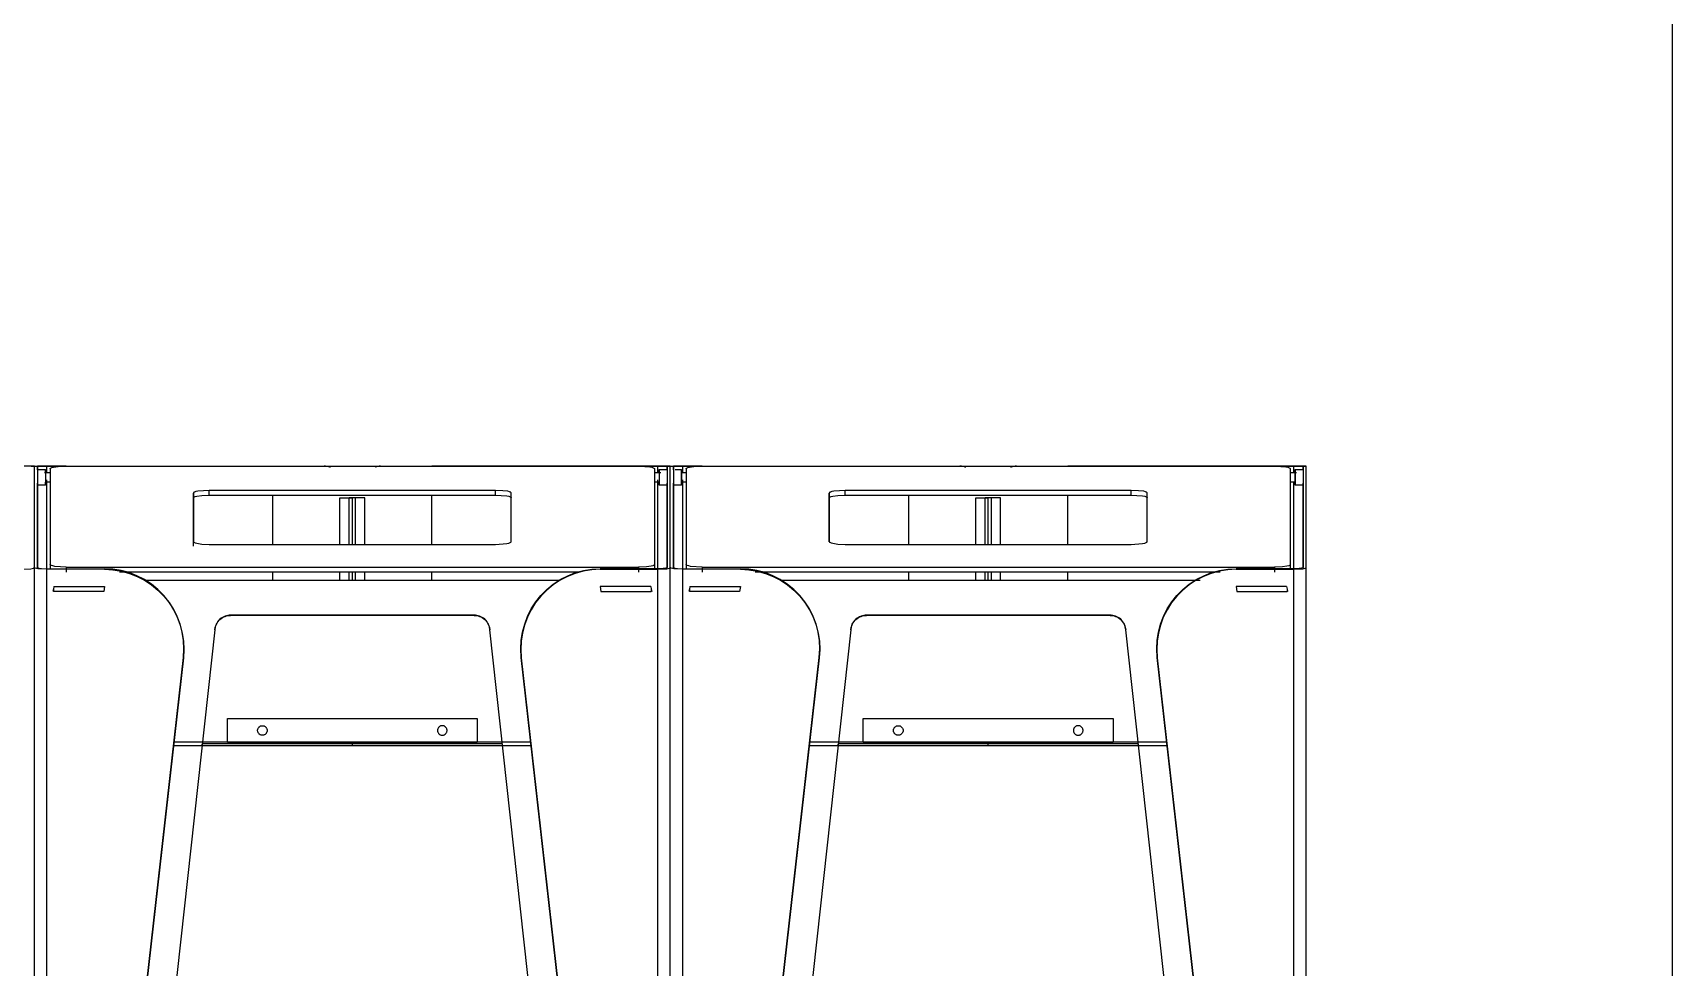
# Model space of a CAD drawing. Header units: millimetres. Extents: x 10366 to 23682, y 24552 to 29690.
# Drawn here: x 22651 to 23682, y 27717 to 28305 of the extents above; entities that cross this region are included whole.
import ezdxf

# ---------------------------------------------------------------- set-up
doc = ezdxf.new("R2010")
doc.units = ezdxf.units.MM
doc.header["$LTSCALE"] = 3
doc.layers.add('DomyÅ›lny', color=7, linetype='Continuous')

msp = doc.modelspace()

# ---------------------------------------------------------------- linework, layer by layer
msp.add_lwpolyline([(20053.2, 24557.6), (20053.2, 29689.7), (23682, 29689.7), (23682, 24557.6)], close=True)
at = {"layer": 'DomyÅ›lny'}
for p, q in [((22649.8, 28032.5), (22651.8, 28032.5)), ((22651.8, 27968.9), (22651.8, 28032.5)), ((22651.8, 28032.5), (22653.8, 28032.5)), ((22651.8, 27968.9), (22651.8, 28032.5)), ((22653.8, 28032.5), (22653.8, 27968.9)), ((22653.8, 28030.2), (22653.8, 28032.5)), ((22653.8, 28030.5), (22658.8, 28030.5)), ((22659.6, 28032.5), (22801.8, 28032.5)), ((22671.9, 28032.5), (22659.6, 28032.5)), ((22659.6, 28028.5), (22659.6, 28032.5)), ((22661.8, 28030.8), (22661.8, 27970.6)), ((22671.8, 28032.5), (23031.8, 28032.5)), ((23044, 28032.5), (22901.8, 28032.5)), ((23031.7, 28032.5), (23044, 28032.5)), ((23041.8, 28030.8), (23041.8, 27970.6)), ((23044, 28028.5), (23044, 28032.5)), ((23044.8, 28030.5), (23049.8, 28030.5)), ((23049.8, 28032.5), (23051.8, 28032.5)), ((23049.8, 28032.5), (23049.8, 27968.9)), ((23049.8, 28030.2), (23049.8, 28032.5)), ((23051.8, 27968.9), (23051.8, 28032.5)), ((23051.8, 27968.9), (23051.8, 28032.5)), ((23051.8, 28032.5), (23053.8, 28032.5)), ((23053.8, 28032.5), (23053.8, 27968.9)), ((23053.8, 28030.2), (23053.8, 28032.5)), ((23054.9, 28030.5), (23058.8, 28030.5)), ((23059.6, 28032.5), (23201.8, 28032.5)), ((23071.9, 28032.5), (23059.6, 28032.5)), ((23059.6, 28028.5), (23059.6, 28032.5)), ((23061.8, 28030.8), (23061.8, 27970.6)), ((23071.8, 28032.5), (23431.8, 28032.5)), ((23444, 28032.5), (23301.8, 28032.5)), ((23431.7, 28032.5), (23444, 28032.5)), ((23441.8, 28030.8), (23441.8, 27970.6)), ((23444, 28028.5), (23444, 28032.5)), ((23444.8, 28030.5), (23449.8, 28030.5)), ((23449.8, 28030.2), (23449.8, 28032.5)), ((23449.8, 28032.5), (23449.8, 27968.9)), ((23449.8, 28032.5), (23451.8, 28032.5)), ((23451.8, 27258.8), (23451.8, 28032.5)), ((23451.8, 27968.9), (23451.8, 28032.5)), ((22653.8, 27968), (22653.8, 28021.8)), ((22658.8, 28020.5), (22653.8, 28020.5)), ((22658.2, 28028.5), (22661.8, 28028.5)), ((22661.8, 28022.5), (22658.8, 28022.5)), ((22659.6, 27967.6), (22659.6, 28023.9)), ((23041.8, 28028.5), (23045.9, 28028.5)), ((23044.8, 28022.5), (23041.8, 28022.5)), ((23044, 27967.6), (23044, 28023.9)), ((23049.8, 28020.5), (23044.8, 28020.5)), ((23049.8, 27968), (23049.8, 28021.8)), ((23053.8, 27968), (23053.8, 28021.8)), ((23058.8, 28020.5), (23053.8, 28020.5)), ((23058.6, 28028.5), (23061.8, 28028.5)), ((23061.8, 28022.5), (23058.8, 28022.5)), ((23059.6, 27967.6), (23059.6, 28023.9)), ((23441.8, 28028.5), (23445.6, 28028.5)), ((23444.8, 28022.5), (23441.8, 28022.5)), ((23444, 27967.6), (23444, 28022.5)), ((23449.8, 28020.5), (23444.8, 28020.5)), ((23449.8, 27968), (23449.8, 28021.8)), ((22751.8, 28012.6), (22751.8, 28015.6)), ((22751.8, 28015.6), (22751.8, 27985)), ((22751.8, 27982.1), (22751.8, 28012.6)), ((22761.8, 28014.3), (22761.8, 28017.3)), ((22941.8, 28017.3), (22761.8, 28017.3)), ((22761.8, 28014.3), (22941.8, 28014.3)), ((22801.8, 27983.3), (22801.8, 28014.3)), ((22844, 27983.3), (22844, 28012.5)), ((22851.8, 28012.5), (22849.8, 28012.5)), ((22849.8, 27983.3), (22849.8, 28012.5)), ((22851.8, 27983.3), (22851.8, 28012.5)), ((22853.8, 28012.5), (22851.8, 28012.5)), ((22851.8, 27983.3), (22851.8, 28012.5)), ((22853.8, 27983.3), (22853.8, 28012.5)), ((22859.6, 27983.3), (22859.6, 28012.5)), ((22901.8, 27983.3), (22901.8, 28014.3)), ((22941.8, 28014.3), (22941.8, 28017.3)), ((22951.8, 27985), (22951.8, 28015.6)), ((22951.8, 28012.6), (22951.8, 28015.6)), ((23151.8, 28012.6), (23151.8, 28015.6)), ((23151.8, 28015.6), (23151.8, 27985)), ((23151.8, 27985), (23151.8, 28012.6)), ((23161.8, 28014.3), (23161.8, 28017.3)), ((23341.8, 28017.3), (23161.8, 28017.3)), ((23161.8, 28014.3), (23341.8, 28014.3)), ((23201.8, 27983.3), (23201.8, 28014.3)), ((23244, 27983.3), (23244, 28012.5)), ((23251.8, 28012.5), (23249.8, 28012.5)), ((23249.8, 27983.3), (23249.8, 28012.5)), ((23251.8, 27983.3), (23251.8, 28012.5)), ((23253.8, 28012.5), (23251.8, 28012.5)), ((23251.8, 27983.3), (23251.8, 28012.5)), ((23253.8, 27983.3), (23253.8, 28012.5)), ((23259.6, 27983.3), (23259.6, 28012.5)), ((23301.8, 27983.3), (23301.8, 28014.3)), ((23341.8, 28014.3), (23341.8, 28017.3)), ((23351.8, 28012.6), (23351.8, 28015.6)), ((23351.8, 27985), (23351.8, 28015.6)), ((22761.8, 27983.3), (22941.8, 27983.3)), ((23161.8, 27983.3), (23341.8, 27983.3)), ((22651.8, 27258.8), (22651.8, 27968.9)), ((22651.8, 27258.8), (22651.8, 27968.9)), ((22659.6, 27967.9), (22695.9, 27967.9)), ((22695.9, 27967.6), (22659.6, 27967.6)), ((22659.6, 27258.8), (22659.6, 27967.6)), ((22661.8, 27970.6), (22661.8, 27967.6)), ((22671.8, 27968.9), (22671.8, 27965.9)), ((22671.8, 27968.9), (23031.8, 27968.9)), ((23044, 27967.9), (23007.7, 27967.9)), ((23007.7, 27967.6), (23044, 27967.6)), ((23031.8, 27968.9), (23031.8, 27965.9)), ((23041.8, 27970.6), (23041.8, 27967.6)), ((23044, 27258.8), (23044, 27967.6)), ((23051.8, 27258.8), (23051.8, 27968.9)), ((23051.8, 27258.8), (23051.8, 27968.9)), ((23059.6, 27967.9), (23095.9, 27967.9)), ((23095.9, 27967.6), (23059.6, 27967.6)), ((23059.6, 27258.8), (23059.6, 27967.6)), ((23061.8, 27970.6), (23061.8, 27967.6)), ((23071.8, 27968.9), (23071.8, 27965.9)), ((23071.8, 27968.9), (23431.8, 27968.9)), ((23444, 27967.9), (23407.7, 27967.9)), ((23407.7, 27967.6), (23444, 27967.6)), ((23431.8, 27968.9), (23431.8, 27965.9)), ((23441.8, 27970.6), (23441.8, 27967.6)), ((23444, 27258.8), (23444, 27967.6)), ((23451.8, 27258.8), (23451.8, 27968.9)), ((22664.1, 27956.7), (22663.8, 27955.2)), ((22664.1, 27956.7), (22695.9, 27956.7)), ((22695.9, 27956.7), (22695.4, 27953.7)), ((22995.1, 27965.9), (22705.4, 27965.9)), ((22721, 27960.8), (22982.6, 27960.8)), ((22721, 27960.8), (22982.6, 27960.8)), ((22801.8, 27960.8), (22801.8, 27965.9)), ((22844, 27960.8), (22844, 27965.9)), ((22849.8, 27960.8), (22849.8, 27965.9)), ((22851.8, 27960.8), (22851.8, 27965.9)), ((22851.8, 27960.8), (22851.8, 27965.9)), ((22853.8, 27960.8), (22853.8, 27965.9)), ((22859.6, 27960.8), (22859.6, 27965.9)), ((22901.8, 27960.8), (22901.8, 27965.9)), ((23039.5, 27956.7), (23007.7, 27956.7)), ((23007.7, 27956.7), (23008.2, 27953.7)), ((23039.5, 27956.7), (23039.8, 27955.2)), ((23064.1, 27956.7), (23063.8, 27955.2)), ((23064.1, 27956.7), (23095.9, 27956.7)), ((23095.9, 27956.7), (23095.4, 27953.7)), ((23397.7, 27965.9), (23105.1, 27965.9)), ((23121, 27960.8), (23385, 27960.8)), ((23121, 27960.8), (23385, 27960.8)), ((23201.8, 27960.8), (23201.8, 27965.9)), ((23244, 27960.8), (23244, 27965.9)), ((23249.8, 27960.8), (23249.8, 27965.9)), ((23251.8, 27960.8), (23251.8, 27965.9)), ((23251.8, 27960.8), (23251.8, 27965.9)), ((23253.8, 27960.8), (23253.8, 27965.9)), ((23259.6, 27960.8), (23259.6, 27965.9)), ((23301.8, 27960.8), (23301.8, 27965.9)), ((23407.7, 27956.7), (23408.2, 27953.7)), ((23439.5, 27956.7), (23407.7, 27956.7)), ((23439.5, 27956.7), (23439.8, 27955.2)), ((22663.8, 27955.2), (22663.8, 27953.7)), ((22695.4, 27953.7), (22663.8, 27953.7)), ((23008.2, 27953.7), (23039.8, 27953.7)), ((23039.8, 27955.2), (23039.8, 27953.7)), ((23063.8, 27955.2), (23063.8, 27953.7)), ((23095.4, 27953.7), (23063.8, 27953.7)), ((23408.2, 27953.7), (23439.8, 27953.7)), ((23439.8, 27955.2), (23439.8, 27953.7)), ((22928.4, 27938.8), (22775.2, 27938.8)), ((22928.4, 27938.6), (22775.2, 27938.6)), ((23328.4, 27938.8), (23175.2, 27938.8)), ((23328.4, 27938.6), (23175.2, 27938.6)), ((22765.3, 27929.6), (22693, 27270.4)), ((22765.3, 27929.5), (22693, 27270.2)), ((23010.6, 27270.4), (22938.3, 27929.6)), ((23010.6, 27270.2), (22938.3, 27929.5)), ((23165.3, 27929.6), (23093, 27270.4)), ((23165.3, 27929.5), (23093, 27270.2)), ((23410.6, 27270.4), (23338.3, 27929.6)), ((23410.6, 27270.2), (23338.3, 27929.5)), ((22672.8, 27267.7), (22745.5, 27912.2)), ((22745.5, 27911.8), (22672.8, 27267.7)), ((23030.8, 27267.7), (22958.1, 27912.2)), ((22958.1, 27911.8), (23030.8, 27267.7)), ((23072.8, 27267.7), (23145.5, 27912.2)), ((23145.5, 27911.8), (23072.8, 27267.7)), ((23430.8, 27267.7), (23358.1, 27912.2)), ((23358.1, 27911.8), (23430.8, 27267.7)), ((22773.2, 27858.8), (22773.2, 27873.7)), ((22773.2, 27873.7), (22930.4, 27873.7)), ((22930.4, 27873.7), (22930.4, 27858.8)), ((23173.2, 27858.8), (23173.2, 27873.7)), ((23173.2, 27873.7), (23330.4, 27873.7)), ((23330.4, 27873.7), (23330.4, 27858.8)), ((22739.3, 27856.8), (22757.3, 27856.8)), ((22851.8, 27858.8), (22739.5, 27858.8)), ((22757.4, 27857.8), (22757.3, 27856.8)), ((22757.3, 27856.8), (22757.4, 27857.8)), ((22757.3, 27856.8), (22851.8, 27856.8)), ((22851.8, 27857.8), (22757.4, 27857.8)), ((22773.2, 27858.8), (22930.4, 27858.8)), ((22964.1, 27858.8), (22851.8, 27858.8)), ((22851.8, 27857.8), (22851.8, 27858.8)), ((22851.8, 27857.8), (22851.8, 27858.8)), ((22851.8, 27856.8), (22851.8, 27857.8)), ((22946.2, 27857.8), (22851.8, 27857.8)), ((22851.8, 27856.8), (22851.8, 27857.8)), ((22851.8, 27856.8), (22946.3, 27856.8)), ((22946.3, 27856.8), (22946.2, 27857.8)), ((22946.3, 27856.8), (22946.2, 27857.8)), ((22946.3, 27856.8), (22964.3, 27856.8)), ((23139.3, 27856.8), (23157.3, 27856.8)), ((23251.8, 27858.8), (23139.5, 27858.8)), ((23157.3, 27856.8), (23157.4, 27857.8)), ((23157.4, 27857.8), (23157.3, 27856.8)), ((23157.3, 27856.8), (23251.8, 27856.8)), ((23251.8, 27857.8), (23157.4, 27857.8)), ((23173.2, 27858.8), (23330.4, 27858.8)), ((23251.8, 27857.8), (23251.8, 27858.8)), ((23364.1, 27858.8), (23251.8, 27858.8)), ((23251.8, 27857.8), (23251.8, 27858.8)), ((23251.8, 27856.8), (23251.8, 27857.8)), ((23346.2, 27857.8), (23251.8, 27857.8)), ((23251.8, 27856.8), (23251.8, 27857.8)), ((23251.8, 27856.8), (23346.3, 27856.8)), ((23346.3, 27856.8), (23346.2, 27857.8)), ((23346.3, 27856.8), (23346.2, 27857.8)), ((23346.3, 27856.8), (23364.3, 27856.8))]:
    msp.add_line(p, q, dxfattribs=at)
for points in [[(22651.8, 28032.5, 0), (22651.8, 28032.5, 0), (22651.8, 28032.5, 0), (22651.8, 28032.5, 0), (22651.8, 28032.5, 0), (22651.8, 28032.5, 0), (22651.8, 28032.5, 0), (22651.8, 28032.5, 0), (22651.8, 28032.5, 0), (22651.8, 28032.5, 0), (22651.8, 28032.5, 0), (22651.8, 28032.5, 0), (22651.7, 28032.5, 0), (22651.2, 28032.5, 0), (22648.8, 28032.5, 0), (22644, 28032.5, 0)], [(22651.8, 28032.5, 0), (22651.8, 28032.5, 0), (22651.8, 28032.5, 0), (22651.8, 28032.5, 0), (22651.8, 28032.5, 0), (22651.8, 28032.5, 0), (22651.8, 28032.5, 0), (22651.8, 28032.5, 0), (22651.8, 28032.5, 0), (22651.8, 28032.5, 0), (22651.8, 28032.5, 0), (22651.8, 28032.5, 0), (22651.9, 28032.5, 0), (22652.4, 28032.5, 0), (22654.8, 28032.5, 0), (22659.6, 28032.5, 0)], [(22659.6, 28032.5, 0), (22653.8, 28032.5, 0)], [(22658.8, 28028.5, 0), (22658.8, 28030.3, 0), (22658.8, 28030.5, 0), (22658.8, 28030.5, 0), (22658.8, 28030.5, 0), (22658.8, 28030.5, 0), (22658.8, 28030.5, 0), (22658.8, 28030.5, 0), (22658.8, 28030.5, 0), (22658.8, 28030.5, 0), (22658.8, 28030.5, 0), (22658.8, 28030.5, 0), (22658.8, 28030.5, 0), (22658.8, 28030.5, 0), (22658.8, 28030.5, 0), (22658.8, 28030.5, 0), (22658.8, 28030.5, 0), (22658.8, 28030.5, 0), (22658.8, 28030.5, 0), (22658.8, 28030.5, 0), (22658.8, 28030.4, 0), (22658.8, 28030.2, 0), (22658.8, 28027.2, 0), (22658.8, 28023.3, 0), (22658.8, 28020.7, 0), (22658.8, 28020.6, 0), (22658.8, 28020.5, 0), (22658.8, 28020.5, 0), (22658.8, 28020.5, 0), (22658.8, 28020.5, 0), (22658.8, 28020.5, 0), (22658.8, 28020.5, 0), (22658.8, 28020.5, 0), (22658.8, 28020.5, 0), (22658.8, 28020.5, 0), (22658.8, 28020.5, 0), (22658.8, 28020.5, 0), (22658.8, 28020.5, 0), (22658.8, 28020.5, 0), (22658.8, 28020.5, 0), (22658.8, 28020.5, 0), (22658.8, 28020.6, 0), (22658.8, 28020.6, 0), (22658.8, 28020.9, 0), (22658.8, 28022.5, 0)], [(22661.8, 28030.8, 0), (22661.8, 28030.9, 0), (22661.8, 28030.9, 0), (22661.8, 28031, 0), (22661.9, 28031, 0), (22661.9, 28031.1, 0), (22661.9, 28031.1, 0), (22662, 28031.2, 0), (22662.1, 28031.3, 0), (22662.4, 28031.4, 0), (22662.8, 28031.6, 0), (22663.8, 28031.9, 0), (22666.7, 28032.3, 0), (22671.8, 28032.5, 0)], [(23031.8, 28032.5, 0), (23035.8, 28032.4, 0), (23039, 28032, 0), (23040.2, 28031.8, 0), (23041.1, 28031.5, 0), (23041.4, 28031.3, 0), (23041.5, 28031.2, 0), (23041.6, 28031.2, 0), (23041.7, 28031.1, 0), (23041.7, 28031, 0), (23041.8, 28031, 0), (23041.8, 28031, 0), (23041.8, 28030.9, 0), (23041.8, 28030.9, 0), (23041.8, 28030.8, 0)], [(23051.8, 28032.5, 0), (23051.8, 28032.5, 0), (23051.8, 28032.5, 0), (23051.8, 28032.5, 0), (23051.8, 28032.5, 0), (23051.8, 28032.5, 0), (23051.8, 28032.5, 0), (23051.8, 28032.5, 0), (23051.8, 28032.5, 0), (23051.8, 28032.5, 0), (23051.8, 28032.5, 0), (23051.8, 28032.5, 0), (23051.7, 28032.5, 0), (23051.2, 28032.5, 0), (23048.8, 28032.5, 0), (23044, 28032.5, 0)], [(23044, 28032.5, 0), (23049.8, 28032.5, 0)], [(23044.8, 28028.5, 0), (23044.8, 28030.3, 0), (23044.8, 28030.5, 0), (23044.8, 28030.5, 0), (23044.8, 28030.5, 0), (23044.8, 28030.5, 0), (23044.8, 28030.5, 0), (23044.8, 28030.5, 0), (23044.8, 28030.5, 0), (23044.8, 28030.5, 0), (23044.8, 28030.5, 0), (23044.8, 28030.5, 0), (23044.8, 28030.5, 0), (23044.8, 28030.5, 0), (23044.8, 28030.5, 0), (23044.8, 28030.5, 0), (23044.8, 28030.5, 0), (23044.8, 28030.5, 0), (23044.8, 28030.5, 0), (23044.8, 28030.5, 0), (23044.8, 28030.4, 0), (23044.8, 28030.2, 0), (23044.8, 28027.2, 0), (23044.8, 28023.3, 0), (23044.8, 28020.7, 0), (23044.8, 28020.6, 0), (23044.8, 28020.5, 0), (23044.8, 28020.5, 0), (23044.8, 28020.5, 0), (23044.8, 28020.5, 0), (23044.8, 28020.5, 0), (23044.8, 28020.5, 0), (23044.8, 28020.5, 0), (23044.8, 28020.5, 0), (23044.8, 28020.5, 0), (23044.8, 28020.5, 0), (23044.8, 28020.5, 0), (23044.8, 28020.5, 0), (23044.8, 28020.5, 0), (23044.8, 28020.5, 0), (23044.8, 28020.5, 0), (23044.8, 28020.6, 0), (23044.8, 28020.6, 0), (23044.8, 28020.9, 0), (23044.8, 28022.5, 0)], [(23051.8, 28032.5, 0), (23051.8, 28032.5, 0), (23051.8, 28032.5, 0), (23051.8, 28032.5, 0), (23051.8, 28032.5, 0), (23051.8, 28032.5, 0), (23051.8, 28032.5, 0), (23051.8, 28032.5, 0), (23051.8, 28032.5, 0), (23051.8, 28032.5, 0), (23051.8, 28032.5, 0), (23051.8, 28032.5, 0), (23051.9, 28032.5, 0), (23052.4, 28032.5, 0), (23054.8, 28032.5, 0), (23059.6, 28032.5, 0)], [(23059.6, 28032.5, 0), (23053.8, 28032.5, 0)], [(23053.8, 28030.5, 0), (23053.8, 28030.5, 0), (23053.8, 28030.5, 0), (23053.8, 28030.5, 0), (23053.8, 28030.5, 0), (23053.8, 28030.5, 0), (23053.8, 28030.5, 0), (23053.8, 28030.5, 0), (23053.8, 28030.5, 0), (23053.8, 28030.5, 0), (23053.8, 28030.5, 0), (23053.8, 28030.5, 0), (23053.8, 28030.5, 0), (23053.8, 28030.5, 0), (23053.8, 28030.4, 0), (23053.8, 28029.9, 0), (23053.8, 28025.7, 0), (23053.8, 28022.1, 0), (23053.8, 28020.9, 0), (23053.8, 28020.6, 0), (23053.8, 28020.6, 0), (23053.8, 28020.5, 0), (23053.8, 28020.5, 0), (23053.8, 28020.5, 0), (23053.8, 28020.5, 0), (23053.8, 28020.5, 0), (23053.8, 28020.5, 0), (23053.8, 28020.5, 0), (23053.8, 28020.5, 0), (23053.8, 28020.5, 0), (23053.8, 28020.5, 0), (23053.8, 28020.5, 0), (23053.8, 28020.5, 0), (23053.8, 28020.5, 0)], [(23061.8, 28030.8, 0), (23061.8, 28030.9, 0), (23061.8, 28030.9, 0), (23061.8, 28031, 0), (23061.9, 28031, 0), (23061.9, 28031.1, 0), (23061.9, 28031.1, 0), (23062, 28031.2, 0), (23062.1, 28031.3, 0), (23062.4, 28031.4, 0), (23062.8, 28031.6, 0), (23063.8, 28031.9, 0), (23066.7, 28032.3, 0), (23071.8, 28032.5, 0)], [(23431.8, 28032.5, 0), (23435.8, 28032.4, 0), (23439, 28032, 0), (23440.2, 28031.8, 0), (23441.1, 28031.5, 0), (23441.4, 28031.3, 0), (23441.5, 28031.2, 0), (23441.6, 28031.2, 0), (23441.7, 28031.1, 0), (23441.7, 28031, 0), (23441.8, 28031, 0), (23441.8, 28031, 0), (23441.8, 28030.9, 0), (23441.8, 28030.9, 0), (23441.8, 28030.8, 0)], [(23444, 28032.5, 0), (23449.8, 28032.5, 0)], [(23451.8, 28032.5, 0), (23451.8, 28032.5, 0), (23451.8, 28032.5, 0), (23451.8, 28032.5, 0), (23451.8, 28032.5, 0), (23451.8, 28032.5, 0), (23451.8, 28032.5, 0), (23451.8, 28032.5, 0), (23451.8, 28032.5, 0), (23451.8, 28032.5, 0), (23451.8, 28032.5, 0), (23451.8, 28032.5, 0), (23451.7, 28032.5, 0), (23451.2, 28032.5, 0), (23448.8, 28032.5, 0), (23444, 28032.5, 0)], [(22658.8, 28028.5, 0), (22658.8, 28028.5, 0), (22658.8, 28028.5, 0), (22658.8, 28028.5, 0), (22658.8, 28028.5, 0), (22658.8, 28028.5, 0), (22658.8, 28028.5, 0), (22658.8, 28028.5, 0), (22658.8, 28028.5, 0), (22658.8, 28028.5, 0), (22658.8, 28028.5, 0), (22658.8, 28028.5, 0), (22658.8, 28028.5, 0), (22658.8, 28028.5, 0), (22658.8, 28028.2, 0), (22658.8, 28022.5, 0)], [(23044.8, 28028.5, 0), (23044.8, 28028.5, 0), (23044.8, 28028.5, 0), (23044.8, 28028.5, 0), (23044.8, 28028.5, 0), (23044.8, 28028.5, 0), (23044.8, 28028.5, 0), (23044.8, 28028.5, 0), (23044.8, 28028.5, 0), (23044.8, 28028.5, 0), (23044.8, 28028.5, 0), (23044.8, 28028.5, 0), (23044.8, 28028.5, 0), (23044.8, 28028.5, 0), (23044.8, 28028.2, 0), (23044.8, 28022.5, 0)], [(23053.8, 28028.5, 0), (23053.8, 28028.5, 0), (23053.8, 28028.5, 0), (23053.8, 28028.5, 0), (23053.8, 28028.5, 0), (23053.8, 28028.5, 0), (23053.8, 28028.5, 0), (23053.8, 28028.5, 0), (23053.8, 28028.5, 0), (23053.8, 28028.5, 0), (23053.8, 28028.5, 0), (23053.8, 28028.5, 0), (23053.8, 28028.5, 0), (23053.8, 28028.5, 0), (23053.8, 28028.2, 0), (23053.8, 28025.6, 0), (23053.8, 28023.4, 0), (23053.8, 28022.8, 0), (23053.8, 28022.6, 0), (23053.8, 28022.6, 0), (23053.8, 28022.5, 0), (23053.8, 28022.5, 0), (23053.8, 28022.5, 0), (23053.8, 28022.5, 0), (23053.8, 28022.5, 0), (23053.8, 28022.5, 0), (23053.8, 28022.5, 0), (23053.8, 28022.5, 0), (23053.8, 28022.5, 0), (23053.8, 28022.5, 0), (23053.8, 28022.5, 0), (23053.8, 28022.5, 0), (23053.8, 28022.5, 0)], [(23058.8, 28028.5, 0), (23058.8, 28028.5, 0), (23058.8, 28028.5, 0), (23058.8, 28028.5, 0), (23058.8, 28028.5, 0), (23058.8, 28028.5, 0), (23058.8, 28028.5, 0), (23058.8, 28028.5, 0), (23058.8, 28028.5, 0), (23058.8, 28028.5, 0), (23058.8, 28028.5, 0), (23058.8, 28028.5, 0), (23058.8, 28028.5, 0), (23058.8, 28028.5, 0), (23058.8, 28028.2, 0), (23058.8, 28025.6, 0), (23058.8, 28023.4, 0), (23058.8, 28022.8, 0), (23058.8, 28022.6, 0), (23058.8, 28022.6, 0), (23058.8, 28022.5, 0), (23058.8, 28022.5, 0), (23058.8, 28022.5, 0), (23058.8, 28022.5, 0), (23058.8, 28022.5, 0), (23058.8, 28022.5, 0), (23058.8, 28022.5, 0), (23058.8, 28022.5, 0), (23058.8, 28022.5, 0), (23058.8, 28022.5, 0), (23058.8, 28022.5, 0), (23058.8, 28022.5, 0), (23058.8, 28022.5, 0)], [(23444.8, 28028.5, 0), (23444.8, 28028.5, 0), (23444.8, 28028.5, 0), (23444.8, 28028.5, 0), (23444.8, 28028.5, 0), (23444.8, 28028.5, 0), (23444.8, 28028.5, 0), (23444.8, 28028.5, 0), (23444.8, 28028.5, 0), (23444.8, 28028.5, 0), (23444.8, 28028.5, 0), (23444.8, 28028.5, 0), (23444.8, 28028.5, 0), (23444.8, 28028.5, 0), (23444.8, 28028.2, 0), (23444.8, 28025.6, 0), (23444.8, 28023.4, 0), (23444.8, 28022.8, 0), (23444.8, 28022.6, 0), (23444.8, 28022.6, 0), (23444.8, 28022.5, 0), (23444.8, 28022.5, 0), (23444.8, 28022.5, 0), (23444.8, 28022.5, 0), (23444.8, 28022.5, 0), (23444.8, 28022.5, 0), (23444.8, 28022.5, 0), (23444.8, 28022.5, 0), (23444.8, 28022.5, 0), (23444.8, 28022.5, 0), (23444.8, 28022.5, 0), (23444.8, 28022.5, 0), (23444.8, 28022.5, 0)], [(22761.8, 28017.3, 0), (22754.7, 28016.8, 0), (22753.4, 28016.5, 0), (22752.5, 28016.2, 0), (22752.2, 28016.1, 0), (22752.1, 28016, 0), (22752, 28015.9, 0), (22751.9, 28015.8, 0), (22751.9, 28015.8, 0), (22751.8, 28015.7, 0), (22751.8, 28015.7, 0), (22751.8, 28015.7, 0), (22751.8, 28015.6, 0), (22751.8, 28015.6, 0)], [(22751.8, 28012.6, 0), (22751.8, 28012.7, 0), (22751.8, 28012.7, 0), (22751.8, 28012.7, 0), (22751.8, 28012.8, 0), (22751.9, 28012.8, 0), (22751.9, 28012.9, 0), (22752, 28012.9, 0), (22752.1, 28013, 0), (22752.2, 28013.1, 0), (22752.5, 28013.3, 0), (22752.9, 28013.4, 0), (22754, 28013.7, 0), (22757.2, 28014.1, 0), (22761.8, 28014.3, 0)], [(22844, 28012.5, 0), (22851.8, 28012.5, 0)], [(22844, 28012.5, 0), (22849.8, 28012.5, 0)], [(22859.6, 28012.5, 0), (22851.8, 28012.5, 0)], [(22859.6, 28012.5, 0), (22853.8, 28012.5, 0)], [(22951.8, 28015.6, 0), (22951.8, 28015.6, 0), (22951.8, 28015.7, 0), (22951.8, 28015.7, 0), (22951.8, 28015.7, 0), (22951.7, 28015.8, 0), (22951.7, 28015.8, 0), (22951.6, 28015.9, 0), (22951.5, 28016, 0), (22951.4, 28016.1, 0), (22951.1, 28016.2, 0), (22950.7, 28016.4, 0), (22949.6, 28016.7, 0), (22946.4, 28017.1, 0), (22941.8, 28017.3, 0)], [(22941.8, 28014.3, 0), (22948.9, 28013.8, 0), (22950.2, 28013.6, 0), (22951.1, 28013.3, 0), (22951.4, 28013.1, 0), (22951.5, 28013, 0), (22951.6, 28012.9, 0), (22951.7, 28012.9, 0), (22951.7, 28012.8, 0), (22951.8, 28012.8, 0), (22951.8, 28012.7, 0), (22951.8, 28012.7, 0), (22951.8, 28012.7, 0), (22951.8, 28012.6, 0)], [(23161.8, 28017.3, 0), (23154.7, 28016.8, 0), (23153.4, 28016.5, 0), (23152.5, 28016.2, 0), (23152.2, 28016.1, 0), (23152.1, 28016, 0), (23152, 28015.9, 0), (23151.9, 28015.8, 0), (23151.9, 28015.8, 0), (23151.8, 28015.7, 0), (23151.8, 28015.7, 0), (23151.8, 28015.7, 0), (23151.8, 28015.6, 0), (23151.8, 28015.6, 0)], [(23151.8, 28012.6, 0), (23151.8, 28012.7, 0), (23151.8, 28012.7, 0), (23151.8, 28012.7, 0), (23151.8, 28012.8, 0), (23151.9, 28012.8, 0), (23151.9, 28012.9, 0), (23152, 28012.9, 0), (23152.1, 28013, 0), (23152.2, 28013.1, 0), (23152.5, 28013.3, 0), (23152.9, 28013.4, 0), (23154, 28013.7, 0), (23157.2, 28014.1, 0), (23161.8, 28014.3, 0)], [(23244, 28012.5, 0), (23251.8, 28012.5, 0)], [(23244, 28012.5, 0), (23249.8, 28012.5, 0)], [(23259.6, 28012.5, 0), (23251.8, 28012.5, 0)], [(23259.6, 28012.5, 0), (23253.8, 28012.5, 0)], [(23351.8, 28015.6, 0), (23351.8, 28015.6, 0), (23351.8, 28015.7, 0), (23351.8, 28015.7, 0), (23351.8, 28015.7, 0), (23351.7, 28015.8, 0), (23351.7, 28015.8, 0), (23351.6, 28015.9, 0), (23351.5, 28016, 0), (23351.4, 28016.1, 0), (23351.1, 28016.2, 0), (23350.7, 28016.4, 0), (23349.6, 28016.7, 0), (23346.4, 28017.1, 0), (23341.8, 28017.3, 0)], [(23341.8, 28014.3, 0), (23348.9, 28013.8, 0), (23350.2, 28013.6, 0), (23351.1, 28013.3, 0), (23351.4, 28013.1, 0), (23351.5, 28013, 0), (23351.6, 28012.9, 0), (23351.7, 28012.9, 0), (23351.7, 28012.8, 0), (23351.8, 28012.8, 0), (23351.8, 28012.7, 0), (23351.8, 28012.7, 0), (23351.8, 28012.7, 0), (23351.8, 28012.6, 0)], [(22751.8, 27985, 0), (22751.8, 27985, 0), (22751.8, 27985, 0), (22751.8, 27984.9, 0), (22751.8, 27984.9, 0), (22751.9, 27984.8, 0), (22751.9, 27984.8, 0), (22752, 27984.7, 0), (22752.1, 27984.6, 0), (22752.2, 27984.6, 0), (22752.5, 27984.4, 0), (22752.9, 27984.2, 0), (22754, 27984, 0), (22757.2, 27983.5, 0), (22761.8, 27983.3, 0)], [(22941.8, 27983.3, 0), (22948.9, 27983.8, 0), (22950.2, 27984.1, 0), (22951.1, 27984.4, 0), (22951.4, 27984.6, 0), (22951.5, 27984.6, 0), (22951.6, 27984.7, 0), (22951.7, 27984.8, 0), (22951.7, 27984.8, 0), (22951.8, 27984.9, 0), (22951.8, 27984.9, 0), (22951.8, 27985, 0), (22951.8, 27985, 0), (22951.8, 27985, 0)], [(23151.8, 27985, 0), (23151.8, 27985, 0), (23151.8, 27985, 0), (23151.8, 27984.9, 0), (23151.8, 27984.9, 0), (23151.9, 27984.8, 0), (23151.9, 27984.8, 0), (23152, 27984.7, 0), (23152.1, 27984.6, 0), (23152.2, 27984.6, 0), (23152.5, 27984.4, 0), (23152.9, 27984.2, 0), (23154, 27984, 0), (23157.2, 27983.5, 0), (23161.8, 27983.3, 0)], [(23341.8, 27983.3, 0), (23348.9, 27983.8, 0), (23350.2, 27984.1, 0), (23351.1, 27984.4, 0), (23351.4, 27984.6, 0), (23351.5, 27984.6, 0), (23351.6, 27984.7, 0), (23351.7, 27984.8, 0), (23351.7, 27984.8, 0), (23351.8, 27984.9, 0), (23351.8, 27984.9, 0), (23351.8, 27985, 0), (23351.8, 27985, 0), (23351.8, 27985, 0)], [(22644, 27967.6, 0), (22649.6, 27968, 0), (22650.5, 27968.2, 0), (22651.2, 27968.4, 0), (22651.5, 27968.5, 0), (22651.6, 27968.6, 0), (22651.7, 27968.6, 0), (22651.7, 27968.7, 0), (22651.7, 27968.7, 0), (22651.8, 27968.8, 0), (22651.8, 27968.8, 0), (22651.8, 27968.8, 0), (22651.8, 27968.9, 0), (22651.8, 27968.9, 0)], [(22659.6, 27967.6, 0), (22654, 27968, 0), (22653.1, 27968.2, 0), (22652.4, 27968.4, 0), (22652.1, 27968.5, 0), (22652, 27968.6, 0), (22651.9, 27968.6, 0), (22651.9, 27968.7, 0), (22651.9, 27968.7, 0), (22651.8, 27968.8, 0), (22651.8, 27968.8, 0), (22651.8, 27968.8, 0), (22651.8, 27968.9, 0), (22651.8, 27968.9, 0)], [(22653.8, 27968.9, 0), (22653.8, 27968.9, 0), (22653.8, 27968.8, 0), (22653.8, 27968.8, 0), (22653.8, 27968.8, 0), (22653.8, 27968.8, 0), (22653.9, 27968.7, 0), (22654, 27968.7, 0), (22654, 27968.6, 0), (22654.2, 27968.5, 0), (22654.7, 27968.4, 0), (22656.3, 27968.1, 0), (22659.6, 27967.9, 0)], [(22671.8, 27968.9, 0), (22664.6, 27969.4, 0), (22663.4, 27969.7, 0), (22662.5, 27970, 0), (22662.2, 27970.1, 0), (22662.1, 27970.2, 0), (22662, 27970.3, 0), (22661.9, 27970.4, 0), (22661.9, 27970.4, 0), (22661.8, 27970.4, 0), (22661.8, 27970.5, 0), (22661.8, 27970.5, 0), (22661.8, 27970.5, 0), (22661.8, 27970.6, 0)], [(22745.5, 27912.2, 0), (22745.8, 27917.5, 0), (22745.6, 27922.8, 0), (22744.8, 27928, 0), (22743.5, 27933.1, 0), (22741.6, 27938, 0), (22739.3, 27942.7, 0), (22736.4, 27947.1, 0), (22733.2, 27951.1, 0), (22729.5, 27954.9, 0), (22725.4, 27958.3, 0), (22721, 27961.2, 0), (22716.3, 27963.6, 0), (22711.4, 27965.5, 0), (22706.3, 27966.8, 0), (22701.2, 27967.6, 0), (22695.9, 27967.9, 0)], [(22695.9, 27967.6, 0), (22701.2, 27967.3, 0), (22706.5, 27966.4, 0), (22711.6, 27965, 0), (22716.5, 27963.1, 0), (22721.1, 27960.7, 0), (22725.5, 27957.8, 0), (22729.5, 27954.5, 0), (22733.2, 27950.8, 0), (22736.5, 27946.7, 0), (22739.3, 27942.2, 0), (22741.7, 27937.4, 0), (22743.5, 27932.5, 0), (22744.8, 27927.4, 0), (22745.6, 27922.3, 0), (22745.8, 27917.1, 0), (22745.5, 27911.8, 0)], [(22958.1, 27912.2, 0), (22957.8, 27917.5, 0), (22958, 27922.8, 0), (22958.8, 27928, 0), (22960.2, 27933.1, 0), (22962, 27938, 0), (22964.3, 27942.7, 0), (22967.2, 27947.1, 0), (22970.4, 27951.1, 0), (22974.1, 27954.9, 0), (22978.2, 27958.3, 0), (22982.6, 27961.2, 0), (22987.3, 27963.6, 0), (22992.2, 27965.5, 0), (22997.3, 27966.8, 0), (23002.4, 27967.6, 0), (23007.7, 27967.9, 0)], [(23007.7, 27967.6, 0), (23002.4, 27967.3, 0), (22997.1, 27966.4, 0), (22992, 27965, 0), (22987.1, 27963.1, 0), (22982.5, 27960.7, 0), (22978.1, 27957.8, 0), (22974.1, 27954.5, 0), (22970.4, 27950.8, 0), (22967.1, 27946.7, 0), (22964.3, 27942.2, 0), (22961.9, 27937.4, 0), (22960.1, 27932.5, 0), (22958.8, 27927.4, 0), (22958, 27922.3, 0), (22957.8, 27917.1, 0), (22958.1, 27911.8, 0)], [(23041.8, 27970.6, 0), (23041.8, 27970.5, 0), (23041.8, 27970.5, 0), (23041.8, 27970.5, 0), (23041.7, 27970.4, 0), (23041.7, 27970.4, 0), (23041.7, 27970.3, 0), (23041.6, 27970.2, 0), (23041.5, 27970.2, 0), (23041.2, 27970, 0), (23040.8, 27969.8, 0), (23039.7, 27969.6, 0), (23036.8, 27969.1, 0), (23031.8, 27968.9, 0)], [(23049.8, 27968.9, 0), (23049.8, 27968.9, 0), (23049.8, 27968.8, 0), (23049.8, 27968.8, 0), (23049.8, 27968.8, 0), (23049.8, 27968.8, 0), (23049.7, 27968.7, 0), (23049.6, 27968.7, 0), (23049.6, 27968.6, 0), (23049.4, 27968.5, 0), (23048.9, 27968.4, 0), (23047.3, 27968.1, 0), (23044, 27967.9, 0)], [(23044, 27967.6, 0), (23049.6, 27968, 0), (23050.5, 27968.2, 0), (23051.2, 27968.4, 0), (23051.5, 27968.5, 0), (23051.6, 27968.6, 0), (23051.7, 27968.6, 0), (23051.7, 27968.7, 0), (23051.7, 27968.7, 0), (23051.8, 27968.8, 0), (23051.8, 27968.8, 0), (23051.8, 27968.8, 0), (23051.8, 27968.9, 0), (23051.8, 27968.9, 0)], [(23059.6, 27967.6, 0), (23054, 27968, 0), (23053.1, 27968.2, 0), (23052.4, 27968.4, 0), (23052.1, 27968.5, 0), (23052, 27968.6, 0), (23051.9, 27968.6, 0), (23051.9, 27968.7, 0), (23051.9, 27968.7, 0), (23051.8, 27968.8, 0), (23051.8, 27968.8, 0), (23051.8, 27968.8, 0), (23051.8, 27968.9, 0), (23051.8, 27968.9, 0)], [(23053.8, 27968.9, 0), (23053.8, 27968.9, 0), (23053.8, 27968.8, 0), (23053.8, 27968.8, 0), (23053.8, 27968.8, 0), (23053.8, 27968.8, 0), (23053.9, 27968.7, 0), (23054, 27968.7, 0), (23054, 27968.6, 0), (23054.2, 27968.5, 0), (23054.7, 27968.4, 0), (23056.3, 27968.1, 0), (23059.6, 27967.9, 0)], [(23071.8, 27968.9, 0), (23064.6, 27969.4, 0), (23063.4, 27969.7, 0), (23062.5, 27970, 0), (23062.2, 27970.1, 0), (23062.1, 27970.2, 0), (23062, 27970.3, 0), (23061.9, 27970.4, 0), (23061.9, 27970.4, 0), (23061.8, 27970.4, 0), (23061.8, 27970.5, 0), (23061.8, 27970.5, 0), (23061.8, 27970.5, 0), (23061.8, 27970.6, 0)], [(23145.5, 27912.2, 0), (23145.8, 27917.5, 0), (23145.6, 27922.8, 0), (23144.8, 27928, 0), (23143.5, 27933.1, 0), (23141.6, 27938, 0), (23139.3, 27942.7, 0), (23136.4, 27947.1, 0), (23133.2, 27951.1, 0), (23129.5, 27954.9, 0), (23125.4, 27958.3, 0), (23121, 27961.2, 0), (23116.3, 27963.6, 0), (23111.4, 27965.5, 0), (23106.3, 27966.8, 0), (23101.2, 27967.6, 0), (23095.9, 27967.9, 0)], [(23095.9, 27967.6, 0), (23101.2, 27967.3, 0), (23106.5, 27966.4, 0), (23111.6, 27965, 0), (23116.5, 27963.1, 0), (23121.1, 27960.7, 0), (23125.5, 27957.8, 0), (23129.5, 27954.5, 0), (23133.2, 27950.8, 0), (23136.5, 27946.7, 0), (23139.3, 27942.2, 0), (23141.7, 27937.4, 0), (23143.5, 27932.5, 0), (23144.8, 27927.4, 0), (23145.6, 27922.3, 0), (23145.8, 27917.1, 0), (23145.5, 27911.8, 0)], [(23358.1, 27912.2, 0), (23357.8, 27917.5, 0), (23358, 27922.8, 0), (23358.8, 27928, 0), (23360.2, 27933.1, 0), (23362, 27938, 0), (23364.3, 27942.7, 0), (23367.2, 27947.1, 0), (23370.4, 27951.1, 0), (23374.1, 27954.9, 0), (23378.2, 27958.3, 0), (23382.6, 27961.2, 0), (23387.3, 27963.6, 0), (23392.2, 27965.5, 0), (23397.3, 27966.8, 0), (23402.4, 27967.6, 0), (23407.7, 27967.9, 0)], [(23407.7, 27967.6, 0), (23402.4, 27967.3, 0), (23397.1, 27966.4, 0), (23392, 27965, 0), (23387.1, 27963.1, 0), (23382.5, 27960.7, 0), (23378.1, 27957.8, 0), (23374.1, 27954.5, 0), (23370.4, 27950.8, 0), (23367.1, 27946.7, 0), (23364.3, 27942.2, 0), (23361.9, 27937.4, 0), (23360.1, 27932.5, 0), (23358.8, 27927.4, 0), (23358, 27922.3, 0), (23357.8, 27917.1, 0), (23358.1, 27911.8, 0)], [(23441.8, 27970.6, 0), (23441.8, 27970.5, 0), (23441.8, 27970.5, 0), (23441.8, 27970.5, 0), (23441.7, 27970.4, 0), (23441.7, 27970.4, 0), (23441.7, 27970.3, 0), (23441.6, 27970.2, 0), (23441.5, 27970.2, 0), (23441.2, 27970, 0), (23440.8, 27969.8, 0), (23439.7, 27969.6, 0), (23436.8, 27969.1, 0), (23431.8, 27968.9, 0)], [(23449.8, 27968.9, 0), (23449.8, 27968.9, 0), (23449.8, 27968.8, 0), (23449.8, 27968.8, 0), (23449.8, 27968.8, 0), (23449.8, 27968.8, 0), (23449.7, 27968.7, 0), (23449.6, 27968.7, 0), (23449.6, 27968.6, 0), (23449.4, 27968.5, 0), (23448.9, 27968.4, 0), (23447.3, 27968.1, 0), (23444, 27967.9, 0)], [(23444, 27967.6, 0), (23449.6, 27968, 0), (23450.5, 27968.2, 0), (23451.2, 27968.4, 0), (23451.5, 27968.5, 0), (23451.6, 27968.6, 0), (23451.7, 27968.6, 0), (23451.7, 27968.7, 0), (23451.7, 27968.7, 0), (23451.8, 27968.8, 0), (23451.8, 27968.8, 0), (23451.8, 27968.8, 0), (23451.8, 27968.9, 0), (23451.8, 27968.9, 0)], [(22663.8, 27955.2, 0), (22663.5, 27953.7, 0)], [(23039.8, 27955.2, 0), (23040.1, 27953.7, 0)], [(23063.8, 27955.2, 0), (23063.5, 27953.7, 0)], [(23439.8, 27955.2, 0), (23440.1, 27953.7, 0)], [(23440.1, 27953.7, 0), (23439.8, 27953.7, 0)], [(22775.2, 27938.8, 0), (22774.4, 27938.7, 0), (22773.5, 27938.6, 0), (22772.6, 27938.4, 0), (22771.8, 27938.1, 0), (22770.9, 27937.8, 0), (22770.1, 27937.3, 0), (22769.3, 27936.8, 0), (22768.5, 27936.2, 0), (22767.9, 27935.5, 0), (22767.3, 27934.7, 0), (22766.7, 27933.9, 0), (22766.3, 27933.1, 0), (22765.9, 27932.2, 0), (22765.6, 27931.4, 0), (22765.3, 27929.6, 0)], [(22765.3, 27929.5, 0), (22765.6, 27931.2, 0), (22765.9, 27932.1, 0), (22766.3, 27933, 0), (22766.7, 27933.8, 0), (22767.3, 27934.6, 0), (22767.9, 27935.3, 0), (22768.5, 27936, 0), (22769.3, 27936.6, 0), (22770.1, 27937.2, 0), (22770.9, 27937.6, 0), (22771.8, 27938, 0), (22772.6, 27938.3, 0), (22773.5, 27938.5, 0), (22774.4, 27938.6, 0), (22775.2, 27938.6, 0)], [(22938.3, 27929.6, 0), (22938, 27931.4, 0), (22937.7, 27932.2, 0), (22937.3, 27933.1, 0), (22936.9, 27933.9, 0), (22936.3, 27934.7, 0), (22935.7, 27935.5, 0), (22935.1, 27936.2, 0), (22934.3, 27936.8, 0), (22933.5, 27937.3, 0), (22932.7, 27937.8, 0), (22931.8, 27938.1, 0), (22931, 27938.4, 0), (22930.1, 27938.6, 0), (22929.2, 27938.7, 0), (22928.4, 27938.8, 0)], [(22928.4, 27938.6, 0), (22929.2, 27938.6, 0), (22930.1, 27938.5, 0), (22931, 27938.3, 0), (22931.8, 27938, 0), (22932.7, 27937.6, 0), (22933.5, 27937.2, 0), (22934.3, 27936.6, 0), (22935.1, 27936, 0), (22935.7, 27935.3, 0), (22936.3, 27934.6, 0), (22936.9, 27933.8, 0), (22937.3, 27933, 0), (22937.7, 27932.1, 0), (22938, 27931.2, 0), (22938.3, 27929.5, 0)], [(23175.2, 27938.8, 0), (23174.4, 27938.7, 0), (23173.5, 27938.6, 0), (23172.6, 27938.4, 0), (23171.8, 27938.1, 0), (23170.9, 27937.8, 0), (23170.1, 27937.3, 0), (23169.3, 27936.8, 0), (23168.5, 27936.2, 0), (23167.9, 27935.5, 0), (23167.3, 27934.7, 0), (23166.7, 27933.9, 0), (23166.3, 27933.1, 0), (23165.9, 27932.2, 0), (23165.6, 27931.4, 0), (23165.3, 27929.6, 0)], [(23165.3, 27929.5, 0), (23165.6, 27931.2, 0), (23165.9, 27932.1, 0), (23166.3, 27933, 0), (23166.7, 27933.8, 0), (23167.3, 27934.6, 0), (23167.9, 27935.3, 0), (23168.5, 27936, 0), (23169.3, 27936.6, 0), (23170.1, 27937.2, 0), (23170.9, 27937.6, 0), (23171.8, 27938, 0), (23172.6, 27938.3, 0), (23173.5, 27938.5, 0), (23174.4, 27938.6, 0), (23175.2, 27938.6, 0)], [(23338.3, 27929.6, 0), (23338, 27931.4, 0), (23337.7, 27932.2, 0), (23337.3, 27933.1, 0), (23336.9, 27933.9, 0), (23336.3, 27934.7, 0), (23335.7, 27935.5, 0), (23335.1, 27936.2, 0), (23334.3, 27936.8, 0), (23333.5, 27937.3, 0), (23332.7, 27937.8, 0), (23331.8, 27938.1, 0), (23331, 27938.4, 0), (23330.1, 27938.6, 0), (23329.2, 27938.7, 0), (23328.4, 27938.8, 0)], [(23328.4, 27938.6, 0), (23329.2, 27938.6, 0), (23330.1, 27938.5, 0), (23331, 27938.3, 0), (23331.8, 27938, 0), (23332.7, 27937.6, 0), (23333.5, 27937.2, 0), (23334.3, 27936.6, 0), (23335.1, 27936, 0), (23335.7, 27935.3, 0), (23336.3, 27934.6, 0), (23336.9, 27933.8, 0), (23337.3, 27933, 0), (23337.7, 27932.1, 0), (23338, 27931.2, 0), (23338.3, 27929.5, 0)]]:
    msp.add_polyline3d(points, dxfattribs=at)
for points in [[(23058.8, 28025.5, 0), (23058.8, 28029.1, 0), (23058.8, 28030.2, 0), (23058.8, 28030.5, 0), (23058.8, 28030.5, 0), (23058.8, 28030.5, 0), (23058.8, 28030.5, 0), (23058.8, 28030.5, 0), (23058.8, 28030.5, 0), (23058.8, 28030.5, 0), (23058.8, 28030.5, 0), (23058.8, 28030.5, 0), (23058.8, 28030.5, 0), (23058.8, 28030.5, 0), (23058.8, 28030.5, 0), (23058.8, 28030.5, 0), (23058.8, 28030.5, 0), (23058.8, 28030.5, 0), (23058.8, 28030.5, 0), (23058.8, 28030.5, 0), (23058.8, 28030.5, 0), (23058.8, 28030.5, 0), (23058.8, 28030.5, 0), (23058.8, 28030.5, 0), (23058.8, 28030.5, 0), (23058.8, 28030.5, 0), (23058.8, 28030.5, 0), (23058.8, 28030.5, 0), (23058.8, 28030.4, 0), (23058.8, 28029.9, 0), (23058.8, 28021.3, 0), (23058.8, 28020.5, 0), (23058.8, 28020.5, 0), (23058.8, 28020.5, 0), (23058.8, 28020.5, 0), (23058.8, 28020.5, 0), (23058.8, 28020.5, 0), (23058.8, 28020.5, 0), (23058.8, 28020.5, 0), (23058.8, 28020.5, 0), (23058.8, 28020.5, 0), (23058.8, 28020.5, 0), (23058.8, 28020.5, 0), (23058.8, 28020.5, 0), (23058.8, 28020.5, 0), (23058.8, 28020.5, 0), (23058.8, 28020.5, 0), (23058.8, 28020.5, 0), (23058.8, 28020.5, 0), (23058.8, 28020.5, 0), (23058.8, 28020.5, 0), (23058.8, 28020.6, 0), (23058.8, 28020.7, 0), (23058.8, 28021.2, 0)], [(23444.8, 28025.5, 0), (23444.8, 28029.1, 0), (23444.8, 28030.2, 0), (23444.8, 28030.5, 0), (23444.8, 28030.5, 0), (23444.8, 28030.5, 0), (23444.8, 28030.5, 0), (23444.8, 28030.5, 0), (23444.8, 28030.5, 0), (23444.8, 28030.5, 0), (23444.8, 28030.5, 0), (23444.8, 28030.5, 0), (23444.8, 28030.5, 0), (23444.8, 28030.5, 0), (23444.8, 28030.5, 0), (23444.8, 28030.5, 0), (23444.8, 28030.5, 0), (23444.8, 28030.5, 0), (23444.8, 28030.5, 0), (23444.8, 28030.5, 0), (23444.8, 28030.5, 0), (23444.8, 28030.5, 0), (23444.8, 28030.5, 0), (23444.8, 28030.5, 0), (23444.8, 28030.5, 0), (23444.8, 28030.5, 0), (23444.8, 28030.5, 0), (23444.8, 28030.5, 0), (23444.8, 28030.4, 0), (23444.8, 28029.9, 0), (23444.8, 28021.3, 0), (23444.8, 28020.5, 0), (23444.8, 28020.5, 0), (23444.8, 28020.5, 0), (23444.8, 28020.5, 0), (23444.8, 28020.5, 0), (23444.8, 28020.5, 0), (23444.8, 28020.5, 0), (23444.8, 28020.5, 0), (23444.8, 28020.5, 0), (23444.8, 28020.5, 0), (23444.8, 28020.5, 0), (23444.8, 28020.5, 0), (23444.8, 28020.5, 0), (23444.8, 28020.5, 0), (23444.8, 28020.5, 0), (23444.8, 28020.5, 0), (23444.8, 28020.5, 0), (23444.8, 28020.5, 0), (23444.8, 28020.5, 0), (23444.8, 28020.5, 0), (23444.8, 28020.6, 0), (23444.8, 28020.7, 0), (23444.8, 28021.2, 0)], [(22792.2, 27866.2, 0), (22792.2, 27866.5, 0), (22792.3, 27866.7, 0), (22792.3, 27867, 0), (22792.4, 27867.3, 0), (22792.6, 27867.6, 0), (22792.7, 27867.8, 0), (22792.9, 27868.1, 0), (22793.1, 27868.3, 0), (22793.3, 27868.5, 0), (22793.6, 27868.7, 0), (22793.8, 27868.8, 0), (22794.1, 27869, 0), (22794.4, 27869.1, 0), (22794.7, 27869.1, 0), (22794.9, 27869.2, 0), (22795.2, 27869.2, 0), (22795.5, 27869.2, 0), (22795.8, 27869.1, 0), (22796, 27869.1, 0), (22796.3, 27869, 0), (22796.6, 27868.8, 0), (22796.9, 27868.7, 0), (22797.1, 27868.5, 0), (22797.3, 27868.3, 0), (22797.5, 27868.1, 0), (22797.7, 27867.8, 0), (22797.9, 27867.6, 0), (22798, 27867.3, 0), (22798.1, 27867, 0), (22798.2, 27866.7, 0), (22798.2, 27866.5, 0), (22798.2, 27866.2, 0), (22798.2, 27865.9, 0), (22798.2, 27865.6, 0), (22798.1, 27865.4, 0), (22798, 27865.1, 0), (22797.9, 27864.8, 0), (22797.7, 27864.5, 0), (22797.5, 27864.3, 0), (22797.3, 27864.1, 0), (22797.1, 27863.9, 0), (22796.9, 27863.7, 0), (22796.6, 27863.5, 0), (22796.3, 27863.4, 0), (22796, 27863.3, 0), (22795.8, 27863.2, 0), (22795.5, 27863.2, 0), (22795.2, 27863.2, 0), (22794.9, 27863.2, 0), (22794.7, 27863.2, 0), (22794.4, 27863.3, 0), (22794.1, 27863.4, 0), (22793.8, 27863.5, 0), (22793.6, 27863.7, 0), (22793.3, 27863.9, 0), (22793.1, 27864.1, 0), (22792.9, 27864.3, 0), (22792.7, 27864.5, 0), (22792.6, 27864.8, 0), (22792.4, 27865.1, 0), (22792.3, 27865.4, 0), (22792.3, 27865.6, 0), (22792.2, 27865.9, 0)], [(22911.4, 27866.2, 0), (22911.4, 27866.5, 0), (22911.3, 27866.7, 0), (22911.3, 27867, 0), (22911.2, 27867.3, 0), (22911, 27867.6, 0), (22910.9, 27867.8, 0), (22910.7, 27868.1, 0), (22910.5, 27868.3, 0), (22910.3, 27868.5, 0), (22910, 27868.7, 0), (22909.8, 27868.8, 0), (22909.5, 27869, 0), (22909.2, 27869.1, 0), (22908.9, 27869.1, 0), (22908.7, 27869.2, 0), (22908.4, 27869.2, 0), (22908.1, 27869.2, 0), (22907.8, 27869.1, 0), (22907.6, 27869.1, 0), (22907.3, 27869, 0), (22907, 27868.8, 0), (22906.7, 27868.7, 0), (22906.5, 27868.5, 0), (22906.3, 27868.3, 0), (22906.1, 27868.1, 0), (22905.9, 27867.8, 0), (22905.7, 27867.6, 0), (22905.6, 27867.3, 0), (22905.5, 27867, 0), (22905.4, 27866.7, 0), (22905.4, 27866.5, 0), (22905.4, 27866.2, 0), (22905.4, 27865.9, 0), (22905.4, 27865.6, 0), (22905.5, 27865.4, 0), (22905.6, 27865.1, 0), (22905.7, 27864.8, 0), (22905.9, 27864.5, 0), (22906.1, 27864.3, 0), (22906.3, 27864.1, 0), (22906.5, 27863.9, 0), (22906.7, 27863.7, 0), (22907, 27863.5, 0), (22907.3, 27863.4, 0), (22907.6, 27863.3, 0), (22907.8, 27863.2, 0), (22908.1, 27863.2, 0), (22908.4, 27863.2, 0), (22908.7, 27863.2, 0), (22908.9, 27863.2, 0), (22909.2, 27863.3, 0), (22909.5, 27863.4, 0), (22909.8, 27863.5, 0), (22910, 27863.7, 0), (22910.3, 27863.9, 0), (22910.5, 27864.1, 0), (22910.7, 27864.3, 0), (22910.9, 27864.5, 0), (22911, 27864.8, 0), (22911.2, 27865.1, 0), (22911.3, 27865.4, 0), (22911.3, 27865.6, 0), (22911.4, 27865.9, 0)], [(23192.2, 27866.2, 0), (23192.2, 27866.5, 0), (23192.3, 27866.7, 0), (23192.3, 27867, 0), (23192.4, 27867.3, 0), (23192.6, 27867.6, 0), (23192.7, 27867.8, 0), (23192.9, 27868.1, 0), (23193.1, 27868.3, 0), (23193.3, 27868.5, 0), (23193.6, 27868.7, 0), (23193.8, 27868.8, 0), (23194.1, 27869, 0), (23194.4, 27869.1, 0), (23194.7, 27869.1, 0), (23194.9, 27869.2, 0), (23195.2, 27869.2, 0), (23195.5, 27869.2, 0), (23195.8, 27869.1, 0), (23196, 27869.1, 0), (23196.3, 27869, 0), (23196.6, 27868.8, 0), (23196.9, 27868.7, 0), (23197.1, 27868.5, 0), (23197.3, 27868.3, 0), (23197.5, 27868.1, 0), (23197.7, 27867.8, 0), (23197.9, 27867.6, 0), (23198, 27867.3, 0), (23198.1, 27867, 0), (23198.2, 27866.7, 0), (23198.2, 27866.5, 0), (23198.2, 27866.2, 0), (23198.2, 27865.9, 0), (23198.2, 27865.6, 0), (23198.1, 27865.4, 0), (23198, 27865.1, 0), (23197.9, 27864.8, 0), (23197.7, 27864.5, 0), (23197.5, 27864.3, 0), (23197.3, 27864.1, 0), (23197.1, 27863.9, 0), (23196.9, 27863.7, 0), (23196.6, 27863.5, 0), (23196.3, 27863.4, 0), (23196, 27863.3, 0), (23195.8, 27863.2, 0), (23195.5, 27863.2, 0), (23195.2, 27863.2, 0), (23194.9, 27863.2, 0), (23194.7, 27863.2, 0), (23194.4, 27863.3, 0), (23194.1, 27863.4, 0), (23193.8, 27863.5, 0), (23193.6, 27863.7, 0), (23193.3, 27863.9, 0), (23193.1, 27864.1, 0), (23192.9, 27864.3, 0), (23192.7, 27864.5, 0), (23192.6, 27864.8, 0), (23192.4, 27865.1, 0), (23192.3, 27865.4, 0), (23192.3, 27865.6, 0), (23192.2, 27865.9, 0)], [(23311.4, 27866.2, 0), (23311.4, 27866.5, 0), (23311.3, 27866.7, 0), (23311.3, 27867, 0), (23311.2, 27867.3, 0), (23311, 27867.6, 0), (23310.9, 27867.8, 0), (23310.7, 27868.1, 0), (23310.5, 27868.3, 0), (23310.3, 27868.5, 0), (23310, 27868.7, 0), (23309.8, 27868.8, 0), (23309.5, 27869, 0), (23309.2, 27869.1, 0), (23308.9, 27869.1, 0), (23308.7, 27869.2, 0), (23308.4, 27869.2, 0), (23308.1, 27869.2, 0), (23307.8, 27869.1, 0), (23307.6, 27869.1, 0), (23307.3, 27869, 0), (23307, 27868.8, 0), (23306.7, 27868.7, 0), (23306.5, 27868.5, 0), (23306.3, 27868.3, 0), (23306.1, 27868.1, 0), (23305.9, 27867.8, 0), (23305.7, 27867.6, 0), (23305.6, 27867.3, 0), (23305.5, 27867, 0), (23305.4, 27866.7, 0), (23305.4, 27866.5, 0), (23305.4, 27866.2, 0), (23305.4, 27865.9, 0), (23305.4, 27865.6, 0), (23305.5, 27865.4, 0), (23305.6, 27865.1, 0), (23305.7, 27864.8, 0), (23305.9, 27864.5, 0), (23306.1, 27864.3, 0), (23306.3, 27864.1, 0), (23306.5, 27863.9, 0), (23306.7, 27863.7, 0), (23307, 27863.5, 0), (23307.3, 27863.4, 0), (23307.6, 27863.3, 0), (23307.8, 27863.2, 0), (23308.1, 27863.2, 0), (23308.4, 27863.2, 0), (23308.7, 27863.2, 0), (23308.9, 27863.2, 0), (23309.2, 27863.3, 0), (23309.5, 27863.4, 0), (23309.8, 27863.5, 0), (23310, 27863.7, 0), (23310.3, 27863.9, 0), (23310.5, 27864.1, 0), (23310.7, 27864.3, 0), (23310.9, 27864.5, 0), (23311, 27864.8, 0), (23311.2, 27865.1, 0), (23311.3, 27865.4, 0), (23311.3, 27865.6, 0), (23311.4, 27865.9, 0)]]:
    msp.add_polyline3d(points, close=True, dxfattribs=at)
for centre, start, end in [((22834, 28022.5), 71.8271, 90), ((22834, 28022.5), 66.6649, 90), ((22869.6, 28022.5), 90, 110.5569), ((22869.6, 28022.5), 90, 105.42), ((23234, 28022.5), 73.3674, 90), ((23234, 28022.5), 68.2083, 90), ((23269.6, 28022.5), 90, 112.1277), ((23269.6, 28022.5), 90, 106.9813)]:
    msp.add_arc(centre, 10, start, end, dxfattribs=at)

doc.saveas('drawing.dxf')
